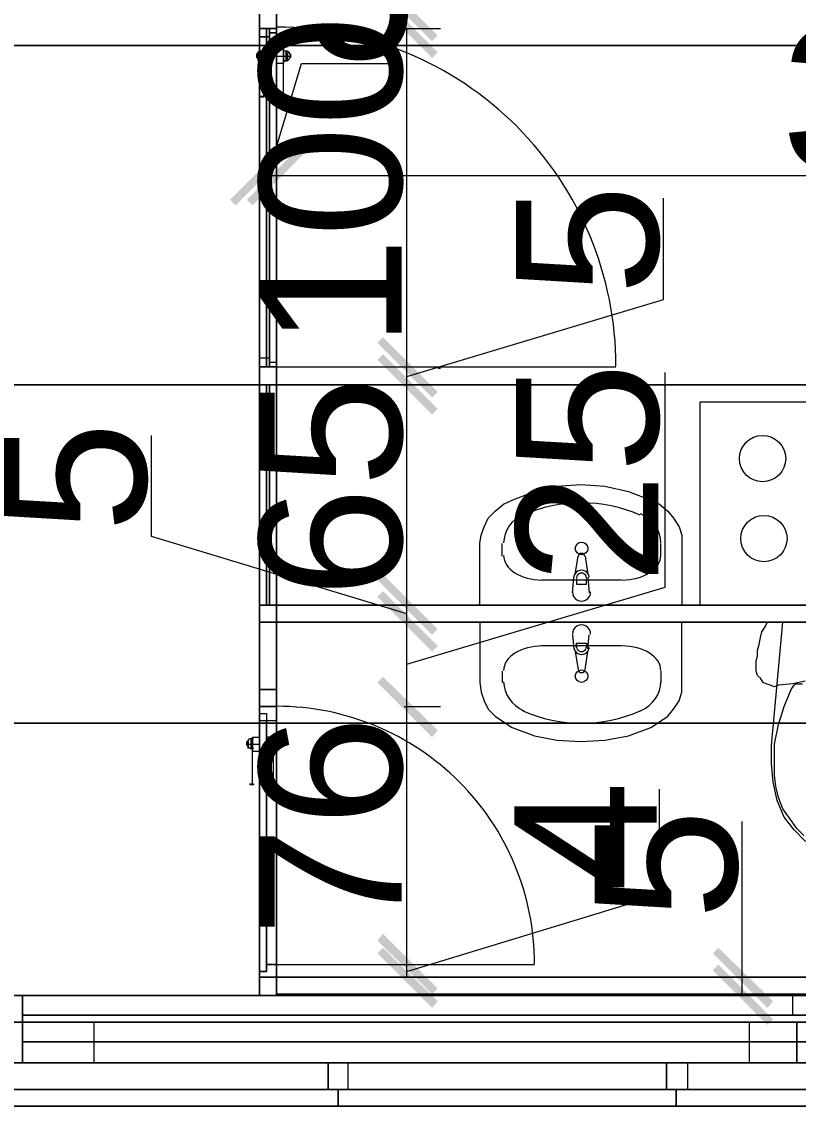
# Model space of a CAD drawing. Header units: centimetres. Extents: x 2816 to 28192, y 2553 to 18332.
# Drawn here: x 15548 to 16130, y 5326 to 6138 of the extents above; entities that cross this region are included whole.
import ezdxf

# ---------------------------------------------------------------- set-up
doc = ezdxf.new("R2010")
doc.units = ezdxf.units.CM
for name, color, linetype in [('PDF_0', 7, 'Continuous'), ('PDF_Dera 3D', 7, 'Continuous'), ('PDF_Dimenzionimi', 7, 'Continuous'), ('PDF_Dyert dhe Dritaret 2D', 7, 'Continuous'), ('PDF_Interior - Furniture _Pen_No__75', 6, 'Continuous'), ('PDF_Kaprijatat', 7, 'Continuous'), ('PDF_Muri', 7, 'Continuous'), ('PDF_Paneli', 30, 'Continuous'), ('PDF_Paneli Banjos', 4, 'Continuous'), ('PDF_Shtyllat e Paneleve', 7, 'Continuous'), ('PDF_Themeli', 7, 'Continuous'), ('PDF_Trajet', 7, 'Continuous')]:
    doc.layers.add(name, color=color, linetype=linetype)
for name, color, linetype, true_color in [('PDF_Interior - Furniture _Pen_No__4', 7, 'Continuous', 0x029e21), ('PDF_Panel Kulmii', 7, 'Continuous', 0xfafafa), ('PDF_Shtyllat', 7, 'Continuous', 0xfafafa)]:
    doc.layers.add(name, color=color, linetype=linetype, true_color=true_color)
doc.styles.add('PDF Arial', font='arial.ttf')

msp = doc.modelspace()

# ---------------------------------------------------------------- linework, layer by layer
at = {"layer": 'PDF_0', "transparency": 33554559}
for points in [[(15819.1, 6168.84), (15814.9, 6164.63), (15860.1, 6127.84)], [(15814.9, 6164.63), (15860.1, 6127.84), (15855.89, 6123.64)], [(15860.1, 6115.23), (15814.9, 6152.02), (15819.1, 6156.22)], [(15855.89, 6111.03), (15860.1, 6115.23), (15814.9, 6152.02)], [(15745.53, 6045.86), (15708.74, 6000.66), (15704.54, 6004.87)], [(15749.73, 6041.66), (15745.53, 6045.86), (15708.74, 6000.66)], [(15758.14, 6045.86), (15721.36, 6000.66), (15717.15, 6004.87)], [(15717.15, 6004.87), (15721.36, 6000.66), (15758.14, 6045.86)], [(15762.35, 6041.66), (15758.14, 6045.86), (15721.36, 6000.66)], [(15721.36, 6000.66), (15758.14, 6045.86), (15762.35, 6041.66)], [(15860.1, 5860.87), (15814.9, 5897.66), (15819.1, 5901.87)], [(15819.1, 5901.87), (15814.9, 5897.66), (15860.1, 5860.87)], [(15855.89, 5856.67), (15860.1, 5860.87), (15814.9, 5897.66)], [(15814.9, 5897.66), (15860.1, 5860.87), (15855.89, 5856.67)], [(15860.1, 5848.26), (15814.9, 5885.05), (15819.1, 5889.25)], [(15819.1, 5889.25), (15814.9, 5885.05), (15860.1, 5848.26)], [(15855.89, 5844.06), (15860.1, 5848.26), (15814.9, 5885.05)], [(15814.9, 5885.05), (15860.1, 5848.26), (15855.89, 5844.06)], [(15860.1, 5683.24), (15814.9, 5720.03), (15819.1, 5724.24)], [(15819.1, 5724.24), (15814.9, 5720.03), (15860.1, 5683.24)], [(15855.89, 5679.04), (15860.1, 5683.24), (15814.9, 5720.03)], [(15814.9, 5720.03), (15860.1, 5683.24), (15855.89, 5679.04)], [(15860.1, 5670.63), (15814.9, 5707.42), (15819.1, 5711.62)], [(15819.1, 5711.62), (15814.9, 5707.42), (15860.1, 5670.63)], [(15855.89, 5666.43), (15860.1, 5670.63), (15814.9, 5707.42)], [(15814.9, 5707.42), (15860.1, 5670.63), (15855.89, 5666.43)], [(15860.1, 5607.57), (15814.9, 5643.3), (15819.1, 5647.51)], [(15819.1, 5647.51), (15814.9, 5643.3), (15860.1, 5607.57)], [(15855.89, 5602.31), (15860.1, 5607.57), (15814.9, 5643.3)], [(15814.9, 5643.3), (15860.1, 5607.57), (15855.89, 5602.31)], [(15860.1, 5414.17), (15814.9, 5449.91), (15819.1, 5455.16)], [(15819.1, 5455.16), (15814.9, 5449.91), (15860.1, 5414.17)], [(15855.89, 5409.97), (15860.1, 5414.17), (15814.9, 5449.91)], [(15814.9, 5449.91), (15860.1, 5414.17), (15855.89, 5409.97)], [(15819.1, 5444.65), (15814.9, 5440.45), (15860.1, 5404.71)], [(16111.3, 5404.71), (16066.1, 5440.45), (16070.31, 5444.65)], [(15814.9, 5440.45), (15860.1, 5404.71), (15855.89, 5399.46)], [(16107.1, 5399.46), (16111.3, 5404.71), (16066.1, 5440.45)], [(16070.31, 5432.04), (16066.1, 5427.83), (16111.3, 5391.05)], [(16066.1, 5427.83), (16111.3, 5391.05), (16107.1, 5386.84)]]:
    msp.add_solid(points, dxfattribs=at)
at = {"layer": 'PDF_Dera 3D', "lineweight": 0}
for points in [[(15726.61, 5879.79), (15739.22, 5879.79), (15739.22, 6133.1)], [(15726.61, 6133.1), (15739.22, 6133.1), (15726.61, 6133.1)], [(15726.61, 6126.79), (15726.61, 6133.1)], [(15726.61, 5886.1), (15726.61, 5879.79), (15726.61, 6133.1)], [(15726.61, 6133.1), (15726.61, 6133.1)], [(15726.61, 6133.1), (15726.61, 6133.1)], [(15739.22, 6133.1), (15739.22, 6129.95)], [(15739.22, 6133.1), (15739.22, 6133.1)], [(15739.22, 6133.1), (15739.22, 6133.1)], [(15739.22, 6133.1), (15739.22, 6133.1)], [(15733.97, 5886.1), (15726.61, 5886.1), (15726.61, 6126.79)], [(15733.97, 6126.79), (15726.61, 6126.79), (15733.97, 6126.79)], [(15726.61, 6126.79), (15726.61, 6126.79)], [(15726.61, 6126.79), (15726.61, 6126.79)], [(15726.61, 6126.79), (15726.61, 6126.79)], [(15739.22, 6129.95), (15739.22, 5882.94), (15733.97, 5882.94), (15733.97, 6129.95)], [(15733.97, 6129.95), (15733.97, 6126.79)], [(15733.97, 6129.95), (15739.22, 6129.95), (15733.97, 6129.95)], [(15733.97, 6129.95), (15733.97, 6129.95)], [(15733.97, 6129.95), (15733.97, 6129.95)], [(15733.97, 6129.95), (15733.97, 6129.95)], [(15733.97, 5882.94), (15733.97, 6129.95)], [(15739.22, 5882.94), (15739.22, 6129.95), (15733.97, 6129.95)], [(15739.22, 5882.94), (15733.97, 5882.94), (15733.97, 6129.95), (15739.22, 6129.95), (15739.22, 5882.94), (15733.97, 5882.94)], [(15733.97, 6129.95), (15733.97, 6129.95)], [(15733.97, 5882.94), (15733.97, 5886.1), (15733.97, 6126.79)], [(15733.97, 6126.79), (15733.97, 6126.79)], [(15733.97, 6126.79), (15733.97, 6126.79)], [(15739.22, 6129.95), (15739.22, 6129.95)], [(15739.22, 6129.95), (15739.22, 6129.95)], [(15739.22, 6129.95), (15739.22, 6129.95)], [(15729.76, 6117.33), (15729.76, 6116.28), (15729.76, 6112.08), (15729.76, 6108.92), (15729.76, 6106.82), (15729.76, 6108.92), (15729.76, 6112.08), (15729.76, 6116.28), (15729.76, 6117.33)], [(15729.76, 6117.33), (15733.97, 6117.33)], [(15733.97, 6106.82), (15733.97, 6108.92), (15733.97, 6112.08), (15733.97, 6116.28), (15733.97, 6117.33), (15733.97, 6116.28), (15733.97, 6112.08), (15733.97, 6108.92), (15733.97, 6106.82)], [(15739.22, 6106.82), (15739.22, 6108.92), (15739.22, 6112.08), (15739.22, 6116.28), (15739.22, 6117.33), (15739.22, 6116.28), (15739.22, 6112.08), (15739.22, 6108.92), (15739.22, 6106.82)], [(15744.48, 6117.33), (15739.22, 6117.33)], [(15744.48, 6117.33), (15744.48, 6116.28), (15744.48, 6112.08), (15744.48, 6108.92), (15744.48, 6106.82), (15744.48, 6108.92), (15744.48, 6112.08), (15744.48, 6116.28), (15744.48, 6117.33)], [(15724.51, 6114.18), (15724.51, 6113.13), (15724.51, 6112.08), (15724.51, 6111.03), (15724.51, 6112.08), (15724.51, 6113.13), (15724.51, 6114.18)], [(15724.51, 6112.08), (15725.56, 6112.08), (15729.76, 6112.08)], [(15724.51, 6112.08), (15725.56, 6112.08), (15729.76, 6112.08)], [(15725.56, 6115.23), (15725.56, 6114.18), (15725.56, 6112.08), (15725.56, 6109.98), (15725.56, 6108.92), (15725.56, 6109.98), (15725.56, 6112.08), (15725.56, 6114.18), (15725.56, 6115.23)], [(15729.76, 6108.92), (15728.71, 6108.92), (15727.66, 6108.92), (15726.61, 6108.92), (15727.66, 6108.92), (15728.71, 6108.92), (15729.76, 6108.92), (15729.76, 6109.98), (15729.76, 6112.08), (15729.76, 6115.23), (15729.76, 6116.28), (15729.76, 6115.23), (15729.76, 6112.08), (15729.76, 6109.98), (15729.76, 6108.92), (15729.76, 6106.82)], [(15727.66, 6108.92), (15727.66, 6111.03), (15727.66, 6114.18), (15727.66, 6116.28), (15727.66, 6115.23), (15727.66, 6113.13), (15727.66, 6109.98), (15727.66, 6108.92)], [(15729.76, 6112.08), (15733.97, 6112.08)], [(15729.76, 6112.08), (15733.97, 6112.08)], [(15729.76, 6108.92), (15729.76, 6108.92)], [(15744.48, 6112.08), (15739.22, 6112.08)], [(15744.48, 6112.08), (15739.22, 6112.08)], [(15744.48, 6108.92), (15745.53, 6108.92), (15746.58, 6108.92), (15747.63, 6108.92), (15746.58, 6108.92), (15745.53, 6108.92), (15744.48, 6108.92), (15744.48, 6109.98), (15744.48, 6112.08), (15744.48, 6115.23), (15744.48, 6116.28), (15744.48, 6115.23), (15744.48, 6112.08), (15744.48, 6109.98), (15744.48, 6108.92)], [(15749.73, 6112.08), (15747.63, 6112.08), (15744.48, 6112.08)], [(15749.73, 6112.08), (15747.63, 6112.08), (15744.48, 6112.08)], [(15744.48, 6106.82), (15744.48, 6108.92)], [(15744.48, 6108.92), (15744.48, 6108.92)], [(15746.58, 6108.92), (15746.58, 6111.03), (15746.58, 6114.18), (15746.58, 6116.28), (15746.58, 6115.23), (15746.58, 6113.13), (15746.58, 6109.98), (15746.58, 6108.92)], [(15747.63, 6115.23), (15747.63, 6114.18), (15747.63, 6112.08), (15747.63, 6109.98), (15747.63, 6108.92), (15747.63, 6109.98), (15747.63, 6112.08), (15747.63, 6114.18), (15747.63, 6115.23)], [(15749.73, 6114.18), (15749.73, 6113.13), (15749.73, 6112.08), (15749.73, 6111.03), (15749.73, 6112.08), (15749.73, 6113.13), (15749.73, 6114.18)], [(15729.76, 6081.6), (15729.76, 6082.65), (15729.76, 6084.75), (15729.76, 6086.85), (15729.76, 6088.95), (15729.76, 6091.06), (15729.76, 6102.62), (15729.76, 6106.82)], [(15729.76, 6106.82), (15733.97, 6106.82)], [(15729.76, 6106.82), (15729.76, 6106.82)], [(15733.97, 6106.82), (15733.97, 6106.82)], [(15744.48, 6106.82), (15739.22, 6106.82)], [(15739.22, 6106.82), (15739.22, 6106.82)], [(15744.48, 6081.6), (15744.48, 6082.65), (15744.48, 6084.75), (15744.48, 6086.85), (15744.48, 6088.95), (15744.48, 6091.06), (15744.48, 6102.62), (15744.48, 6106.82)], [(15744.48, 6106.82), (15744.48, 6106.82)], [(15729.76, 6081.6), (15729.76, 6081.6)], [(15744.48, 6081.6), (15744.48, 6081.6)], [(15733.97, 5886.1), (15726.61, 5886.1)], [(15726.61, 5886.1), (15726.61, 5886.1)], [(15726.61, 5886.1), (15726.61, 5886.1)], [(15733.97, 5886.1), (15733.97, 5886.1)], [(15739.22, 5882.94), (15733.97, 5882.94)], [(15733.97, 5882.94), (15733.97, 5882.94)], [(15733.97, 5882.94), (15733.97, 5882.94)], [(15733.97, 5882.94), (15733.97, 5882.94)], [(15733.97, 5882.94), (15733.97, 5882.94)], [(15733.97, 5882.94), (15733.97, 5882.94)], [(15739.22, 5879.79), (15739.22, 5882.94)], [(15739.22, 5882.94), (15739.22, 5882.94)], [(15739.22, 5882.94), (15739.22, 5882.94)], [(15739.22, 5882.94), (15739.22, 5882.94)], [(15726.61, 5879.79), (15739.22, 5879.79)], [(15726.61, 5879.79), (15726.61, 5879.79)], [(15739.22, 5879.79), (15739.22, 5879.79)], [(15739.22, 5879.79), (15739.22, 5879.79)], [(15739.22, 5625.43), (15726.61, 5625.43)], [(15739.22, 5625.43), (15726.61, 5625.43), (15726.61, 5422.58)], [(15726.61, 5625.43), (15726.61, 5620.18), (15726.61, 5426.78)], [(15726.61, 5625.43), (15726.61, 5625.43)], [(15726.61, 5625.43), (15726.61, 5625.43)], [(15739.22, 5614.92), (15739.22, 5625.43), (15739.22, 5422.58)], [(15739.22, 5625.43), (15739.22, 5625.43)], [(15726.61, 5620.18), (15731.87, 5620.18)], [(15726.61, 5620.18), (15731.87, 5620.18), (15731.87, 5426.78)], [(15726.61, 5620.18), (15726.61, 5620.18)], [(15726.61, 5614.92), (15731.87, 5614.92)], [(15726.61, 5614.92), (15731.87, 5614.92), (15731.87, 5426.78), (15726.61, 5426.78), (15726.61, 5614.92)], [(15726.61, 5426.78), (15726.61, 5614.92)], [(15731.87, 5620.18), (15731.87, 5614.92)], [(15731.87, 5620.18), (15731.87, 5620.18)], [(15731.87, 5620.18), (15731.87, 5620.18)], [(15731.87, 5614.92), (15739.22, 5614.92)], [(15731.87, 5432.04), (15731.87, 5614.92), (15739.22, 5614.92), (15739.22, 5432.04)], [(15731.87, 5614.92), (15731.87, 5614.92)], [(15731.87, 5614.92), (15731.87, 5426.78)], [(15731.87, 5614.92), (15731.87, 5614.92)], [(15739.22, 5614.92), (15739.22, 5614.92)], [(15739.22, 5614.92), (15739.22, 5614.92)], [(15717.15, 5599.16), (15717.15, 5597.06), (15717.15, 5596), (15717.15, 5597.06), (15717.15, 5599.16)], [(15717.15, 5597.06), (15718.2, 5597.06), (15721.36, 5597.06)], [(15717.15, 5597.06), (15718.2, 5597.06), (15721.36, 5597.06)], [(15718.2, 5600.21), (15718.2, 5599.16), (15718.2, 5597.06), (15718.2, 5594.95), (15718.2, 5593.9), (15718.2, 5594.95), (15718.2, 5597.06), (15718.2, 5599.16), (15718.2, 5600.21)], [(15721.36, 5593.9), (15720.3, 5593.9), (15719.25, 5593.9), (15720.3, 5593.9), (15721.36, 5593.9), (15721.36, 5594.95), (15721.36, 5597.06), (15721.36, 5600.21), (15721.36, 5601.26), (15721.36, 5600.21), (15721.36, 5597.06), (15721.36, 5594.95), (15721.36, 5593.9), (15721.36, 5592.85)], [(15720.3, 5593.9), (15720.3, 5596), (15720.3, 5599.16), (15720.3, 5601.26), (15720.3, 5600.21), (15720.3, 5598.11), (15720.3, 5594.95), (15720.3, 5593.9)], [(15721.36, 5602.31), (15721.36, 5601.26), (15721.36, 5597.06), (15721.36, 5593.9), (15721.36, 5591.8), (15721.36, 5593.9), (15721.36, 5597.06), (15721.36, 5601.26), (15721.36, 5602.31)], [(15721.36, 5602.31), (15726.61, 5602.31)], [(15721.36, 5597.06), (15726.61, 5597.06)], [(15721.36, 5597.06), (15726.61, 5597.06)], [(15726.61, 5591.8), (15726.61, 5593.9), (15726.61, 5597.06), (15726.61, 5601.26), (15726.61, 5602.31), (15726.61, 5601.26), (15726.61, 5597.06), (15726.61, 5593.9), (15726.61, 5591.8)], [(15731.87, 5591.8), (15731.87, 5593.9), (15731.87, 5597.06), (15731.87, 5601.26), (15731.87, 5602.31), (15731.87, 5601.26), (15731.87, 5597.06), (15731.87, 5593.9), (15731.87, 5591.8)], [(15737.12, 5602.31), (15731.87, 5602.31)], [(15737.12, 5597.06), (15731.87, 5597.06)], [(15737.12, 5597.06), (15731.87, 5597.06)], [(15737.12, 5602.31), (15737.12, 5601.26), (15737.12, 5597.06), (15737.12, 5593.9), (15737.12, 5591.8), (15737.12, 5593.9), (15737.12, 5597.06), (15737.12, 5601.26), (15737.12, 5602.31)], [(15737.12, 5593.9), (15738.17, 5593.9), (15739.22, 5593.9), (15738.17, 5593.9), (15737.12, 5593.9), (15737.12, 5594.95), (15737.12, 5597.06), (15737.12, 5600.21), (15737.12, 5601.26), (15737.12, 5600.21), (15737.12, 5597.06), (15737.12, 5594.95), (15737.12, 5593.9)], [(15742.38, 5597.06), (15740.27, 5597.06), (15737.12, 5597.06)], [(15742.38, 5597.06), (15740.27, 5597.06), (15737.12, 5597.06)], [(15739.22, 5593.9), (15739.22, 5596), (15739.22, 5599.16), (15739.22, 5601.26), (15739.22, 5600.21), (15739.22, 5598.11), (15739.22, 5594.95), (15739.22, 5593.9)], [(15740.27, 5600.21), (15740.27, 5599.16), (15740.27, 5597.06), (15740.27, 5594.95), (15740.27, 5593.9), (15740.27, 5594.95), (15740.27, 5597.06), (15740.27, 5599.16), (15740.27, 5600.21)], [(15741.32, 5599.16), (15741.32, 5597.06), (15741.32, 5596), (15741.32, 5597.06), (15741.32, 5599.16)], [(15721.36, 5593.9), (15721.36, 5593.9)], [(15721.36, 5566.58), (15721.36, 5567.63), (15721.36, 5569.73), (15721.36, 5571.83), (15721.36, 5573.93), (15721.36, 5577.09), (15721.36, 5587.6), (15721.36, 5592.85)], [(15721.36, 5592.85), (15721.36, 5592.85)], [(15721.36, 5591.8), (15726.61, 5591.8)], [(15726.61, 5591.8), (15726.61, 5591.8)], [(15737.12, 5591.8), (15731.87, 5591.8)], [(15731.87, 5591.8), (15731.87, 5591.8)], [(15737.12, 5592.85), (15737.12, 5593.9)], [(15737.12, 5593.9), (15737.12, 5593.9)], [(15737.12, 5566.58), (15737.12, 5567.63), (15737.12, 5569.73), (15737.12, 5571.83), (15737.12, 5573.93), (15737.12, 5577.09), (15737.12, 5587.6), (15737.12, 5592.85)], [(15737.12, 5592.85), (15737.12, 5592.85)], [(15721.36, 5566.58), (15721.36, 5566.58)], [(15737.12, 5566.58), (15737.12, 5566.58)], [(15726.61, 5426.78), (15731.87, 5426.78), (15726.61, 5426.78)], [(15726.61, 5422.58), (15726.61, 5426.78)], [(15726.61, 5426.78), (15726.61, 5426.78)], [(15726.61, 5426.78), (15726.61, 5426.78)], [(15731.87, 5426.78), (15726.61, 5426.78)], [(15726.61, 5426.78), (15726.61, 5426.78)], [(15726.61, 5426.78), (15726.61, 5426.78)], [(15731.87, 5426.78), (15731.87, 5432.04)], [(15739.22, 5432.04), (15731.87, 5432.04), (15739.22, 5432.04)], [(15731.87, 5432.04), (15731.87, 5432.04)], [(15731.87, 5426.78), (15731.87, 5426.78)], [(15731.87, 5426.78), (15731.87, 5426.78)], [(15731.87, 5426.78), (15731.87, 5426.78)], [(15731.87, 5426.78), (15731.87, 5426.78)], [(15731.87, 5426.78), (15731.87, 5426.78)], [(15739.22, 5432.04), (15739.22, 5422.58)], [(15739.22, 5432.04), (15739.22, 5432.04)], [(15739.22, 5432.04), (15739.22, 5432.04)], [(15739.22, 5422.58), (15726.61, 5422.58), (15739.22, 5422.58)], [(15726.61, 5422.58), (15726.61, 5422.58)], [(15726.61, 5422.58), (15726.61, 5422.58)], [(15726.61, 5422.58), (15726.61, 5422.58)], [(15739.22, 5422.58), (15739.22, 5422.58)], [(15739.22, 5422.58), (15739.22, 5422.58)]]:
    msp.add_lwpolyline(points, dxfattribs=at)
for centre, radius, start, end in [((15728.19, 6112.6), 3.68, 180.01446, 252.83671), ((15746.06, 6112.6), 3.68, 0.02162, 109.4724), ((15747.21, 6116.08), 7.34, 251.10036, 252.2697), ((15746.06, 6112.6), 3.68, 287.12706, 0.00747), ((15720.83, 5597.58), 3.68, 179.98799, 252.83467), ((15738.7, 5597.58), 3.68, 0.03758, 109.45571), ((15738.7, 5597.58), 3.68, 287.12706, 0.00747), ((15720.98, 5597.03), 3.11, 287.47808, 290.22508), ((15739.85, 5601.06), 7.34, 251.10036, 252.2697)]:
    msp.add_arc(centre, radius, start, end, dxfattribs=at)
for centre, major_axis, ratio, start_param, end_param in [((15728.19, 6112.6), (2.82, -2.37), 0.999103, 1.930233, 3.839764), ((15720.83, 5597.58), (3.28, 1.66), 0.999411, 0.763707, 2.674814)]:
    msp.add_ellipse(centre, major_axis=major_axis, ratio=ratio, start_param=start_param, end_param=end_param, dxfattribs=at)
for centre, ratio in [((15728.19, 6082.12), 0.333343), ((15746.06, 6082.12), 0.333281), ((15720.83, 5567.1), 0.333021), ((15738.7, 5567.1), 0.332998)]:
    msp.add_ellipse(centre, major_axis=(1.58, 0), ratio=ratio, dxfattribs=at)
msp.add_open_spline([(15729.27, 6109.09), (15729.32, 6109.1), (15729.37, 6109.12), (15729.41, 6109.13)], degree=3, dxfattribs=at)
at = {"layer": 'PDF_Dimenzionimi', "lineweight": 0}
for points in [[(15834.87, 6133.1), (15862.2, 6133.1)], [(15836.97, 5878.74), (15836.97, 6133.1)], [(15732.92, 6022.74), (15758.14, 6106.82), (15833.82, 6106.82)], [(15726.61, 6047.96), (15726.61, 6047.96)], [(15739.22, 6047.96), (15739.22, 6047.96)], [(15739.22, 6047.96), (15739.22, 6047.96)], [(15739.22, 6022.74), (15726.61, 6022.74)], [(16730.38, 6022.74), (15739.22, 6022.74)], [(15836.97, 5872.43), (16029.32, 5930.24), (16029.32, 6005.92)], [(15836.97, 5866.13), (15836.97, 5878.74)], [(15836.97, 5656.97), (16030.37, 5714.77), (16030.37, 5875.59)], [(15860.1, 5878.74), (15862.2, 5878.74)], [(15860.1, 5878.74), (15862.2, 5878.74)], [(15834.87, 5866.13), (15862.2, 5866.13)], [(15834.87, 5866.13), (15862.2, 5866.13)], [(15836.97, 5701.11), (15836.97, 5866.13)], [(15836.97, 5694.8), (15645.68, 5752.61), (15645.68, 5828.29)], [(15812.8, 5701.11), (15811.75, 5701.11)], [(15812.8, 5701.11), (15811.75, 5701.11)], [(15836.97, 5688.5), (15836.97, 5701.11)], [(15834.87, 5688.5), (15862.2, 5688.5)], [(15834.87, 5688.5), (15862.2, 5688.5)], [(15836.97, 5625.43), (15836.97, 5688.5)], [(15834.87, 5625.43), (15862.2, 5625.43)], [(15834.87, 5625.43), (15862.2, 5625.43)], [(15836.97, 5432.04), (15836.97, 5625.43)], [(15836.97, 5426.78), (16026.16, 5484.59), (16026.16, 5563.42)], [(16088.18, 5409.97), (16088.18, 5422.58), (16088.18, 5539.25)], [(15836.97, 5422.58), (15836.97, 5432.04)], [(15855.89, 5432.04), (15862.2, 5432.04)], [(15855.89, 5432.04), (15862.2, 5432.04)], [(15834.87, 5422.58), (15862.2, 5422.58)], [(16086.08, 5422.58), (16114.45, 5422.58)], [(16086.08, 5409.97), (16114.45, 5409.97)]]:
    msp.add_lwpolyline(points, dxfattribs=at)
at = {"layer": 'PDF_Dyert dhe Dritaret 2D', "lineweight": 0}
for points in [[(15739.22, 5879.79), (15993.58, 5879.79)], [(15739.22, 5432.04), (15932.62, 5432.04)]]:
    msp.add_lwpolyline(points, dxfattribs=at)
for centre, radius, start, end in [((15739.8, 5880.37), 253.81, 359.98933, 90.01067), ((15739.78, 5432.6), 192.85, 359.98946, 90.01053)]:
    msp.add_arc(centre, radius, start, end, dxfattribs=at)
at = {"layer": 'PDF_Interior - Furniture _Pen_No__4', "lineweight": 0}
for points in [[(16056.64, 5701.11), (16056.64, 5853.52)], [(16056.64, 5853.52), (16145.99, 5853.52)]]:
    msp.add_lwpolyline(points, dxfattribs=at)
for centre in [(16103.42, 5810.95), (16104.47, 5751.04)]:
    msp.add_circle(centre, 17.34, dxfattribs=at)
at = {"layer": 'PDF_Interior - Furniture _Pen_No__75', "lineweight": 0}
for points in [[(15915.8, 5779.94), (15932.62, 5786.25)], [(15932.62, 5786.25), (15949.44, 5790.45)], [(15949.44, 5790.45), (15967.3, 5791.5)], [(15967.3, 5791.5), (15985.17, 5790.45)], [(15985.17, 5790.45), (16003.04, 5786.25)], [(16003.04, 5786.25), (16019.86, 5779.94)], [(15903.19, 5771.53), (15909.5, 5776.79)], [(15909.5, 5776.79), (15915.8, 5779.94)], [(16019.86, 5779.94), (16026.16, 5776.79)], [(16026.16, 5776.79), (16032.47, 5771.53)], [(15897.93, 5766.28), (15903.19, 5771.53)], [(16032.47, 5771.53), (16036.67, 5766.28)], [(15892.68, 5753.66), (15894.78, 5759.97)], [(15894.78, 5759.97), (15897.93, 5766.28)], [(16036.67, 5766.28), (16040.88, 5759.97)], [(16040.88, 5759.97), (16042.98, 5753.66)], [(15891.63, 5747.36), (15892.68, 5753.66)], [(16042.98, 5753.66), (16042.98, 5747.36)], [(15891.63, 5701.11), (15891.63, 5747.36)], [(15908.44, 5737.9), (15908.44, 5747.36)], [(16027.21, 5737.9), (16027.21, 5747.36)], [(16042.98, 5747.36), (16042.98, 5701.11)], [(15963.1, 5724.24), (15965.2, 5737.9)], [(15970.46, 5737.9), (15972.56, 5724.24)], [(15997.78, 5720.03), (15937.87, 5720.03)], [(15961, 5710.57), (15962.05, 5722.13)], [(15964.15, 5721.08), (15964.15, 5716.88)], [(15971.51, 5716.88), (15971.51, 5721.08)], [(15972.56, 5722.13), (15973.61, 5710.57)], [(15964.15, 5716.88), (15971.51, 5716.88)], [(16042.98, 5701.11), (15891.63, 5701.11)], [(16042.98, 5688.5), (15891.63, 5688.5)], [(15891.63, 5688.5), (15891.63, 5643.3)], [(16042.98, 5643.3), (16042.98, 5688.5)], [(16135.47, 5644.35), (16126.02, 5642.25), (16115.5, 5641.2), (16112.35, 5640.15), (16109.2, 5641.2), (16106.04, 5642.25), (16103.94, 5643.3), (16101.84, 5646.46), (16099.74, 5648.56), (16098.69, 5651.71), (16098.69, 5654.86), (16098.69, 5659.07), (16099.74, 5663.27), (16099.74, 5667.48), (16100.79, 5671.68), (16101.84, 5676.94), (16102.89, 5681.14), (16104.99, 5684.29), (16107.1, 5688.5), (16205.9, 5688.5)], [(16194.33, 5688.5), (16202.74, 5596), (16202.74, 5582.34), (16201.69, 5568.68), (16198.54, 5555.01), (16193.28, 5542.4), (16186.98, 5532.94), (16177.52, 5524.53), (16168.06, 5520.33), (16156.5, 5518.23), (16145.99, 5520.33), (16135.47, 5524.53), (16127.07, 5532.94), (16119.71, 5542.4), (16114.45, 5555.01), (16111.3, 5568.68), (16110.25, 5582.34), (16110.25, 5596), (16118.66, 5688.5)], [(15961, 5679.04), (15962.05, 5668.53)], [(15972.56, 5668.53), (15973.61, 5679.04)], [(15997.78, 5670.63), (15937.87, 5670.63)], [(15964.15, 5669.58), (15964.15, 5672.73)], [(15964.15, 5672.73), (15971.51, 5672.73)], [(15971.51, 5672.73), (15971.51, 5669.58)], [(15963.1, 5666.43), (15965.2, 5652.76)], [(15970.46, 5652.76), (15972.56, 5666.43)], [(15908.44, 5651.71), (15908.44, 5643.3)], [(16027.21, 5651.71), (16027.21, 5643.3)], [(15891.63, 5643.3), (15892.68, 5635.94)], [(16042.98, 5635.94), (16042.98, 5643.3)], [(16112.35, 5583.39), (16112.35, 5597.06), (16115.5, 5611.77), (16119.71, 5625.43), (16124.96, 5638.05), (16127.07, 5641.2), (16128.12, 5642.25), (16130.22, 5642.25), (16133.37, 5642.25)], [(15892.68, 5635.94), (15894.78, 5629.64)], [(15894.78, 5629.64), (15897.93, 5623.33)], [(16036.67, 5623.33), (16040.88, 5629.64)], [(16040.88, 5629.64), (16042.98, 5635.94)], [(15897.93, 5623.33), (15903.19, 5618.08)], [(16032.47, 5618.08), (16036.67, 5623.33)], [(15903.19, 5618.08), (15909.5, 5613.87)], [(15909.5, 5613.87), (15915.8, 5609.67)], [(16019.86, 5609.67), (16026.16, 5613.87)], [(16026.16, 5613.87), (16032.47, 5618.08)], [(15915.8, 5609.67), (15932.62, 5603.36)], [(16003.04, 5603.36), (16019.86, 5609.67)], [(15932.62, 5603.36), (15949.44, 5600.21)], [(15949.44, 5600.21), (15967.3, 5599.16)], [(15967.3, 5599.16), (15985.17, 5600.21)], [(15985.17, 5600.21), (16003.04, 5603.36)], [(16112.35, 5583.39), (16112.35, 5583.39)], [(16134.42, 5528.74), (16129.17, 5533.99), (16123.91, 5541.35), (16118.66, 5548.71), (16115.5, 5557.12), (16113.4, 5565.52), (16112.35, 5573.93), (16112.35, 5583.39)]]:
    msp.add_lwpolyline(points, dxfattribs=at)
for centre in [(15967.83, 5743.68), (15967.83, 5648.03)]:
    msp.add_circle(centre, 4.73, dxfattribs=at)
for centre, radius, start, end in [((15967.83, 5668.98), 108.88, 66.24689, 113.75311), ((15967.83, 5721.61), 5.78, 32.77324, 147.22676), ((15967.84, 5721.6), 5.79, 147.24897, 174.79781), ((15967.83, 5721.61), 3.68, 359.99593, 180.00407), ((15967.82, 5721.6), 5.79, 5.20219, 32.75103), ((15967.83, 5711.1), 6.83, 179.99461, 0.00539), ((15967.83, 5679.56), 6.83, 359.99461, 180.00539), ((15967.83, 5670.1), 3.68, 179.99593, 0.00407), ((15967.84, 5670.11), 5.79, 185.20219, 212.75103), ((15967.83, 5670.1), 5.78, 212.77324, 327.22676), ((15967.82, 5670.11), 5.79, 327.24897, 354.79781), ((15967.83, 5721.68), 108.88, 246.2466, 293.7534)]:
    msp.add_arc(centre, radius, start, end, dxfattribs=at)
for centre, major_axis, ratio, start_param, end_param in [((15967.83, 5737.37), (0, -2.63), 0.999334, 1.696271, 4.586914), ((15998.66, 5738.2), (-28.55, -0.31), 0.636235, 1.551522, 3.137039), ((15938.04, 5652.47), (-28.54, -0.31), 0.636247, 4.692833, 6.278518), ((15967.83, 5653.29), (0, -2.63), 0.999334, 4.837864, 7.728506)]:
    msp.add_ellipse(centre, major_axis=major_axis, ratio=ratio, start_param=start_param, end_param=end_param, dxfattribs=at)
for points in [[(15924.62, 5769.59), (15915.3, 5765.28), (15909.5, 5756.94), (15909.5, 5747.88)], [(16027.21, 5747.88), (16027.21, 5756.94), (16021.41, 5765.28), (16012.09, 5769.59)], [(15909.5, 5738.42), (15909.5, 5728.26), (15922.44, 5720.03), (15938.4, 5720.03)], [(16027.22, 5652.24), (16027.22, 5662.4), (16014.27, 5670.63), (15998.31, 5670.63)], [(15909.49, 5643.83), (15909.49, 5634.77), (15915.3, 5626.44), (15924.62, 5622.12)], [(16012.09, 5622.12), (16021.41, 5626.44), (16027.22, 5634.77), (16027.22, 5643.83)]]:
    msp.add_open_spline(points, degree=3, dxfattribs=at)
at = {"layer": 'PDF_Kaprijatat', "lineweight": 0}
for points in [[(11802.99, 5388.95), (14291.91, 5388.95), (16780.83, 5388.95), (11802.99, 5388.95)], [(16093.43, 5358.46), (15534.27, 5358.46), (15534.27, 5388.95), (16093.43, 5388.95)], [(15534.27, 5388.95), (16093.43, 5388.95)], [(16129.17, 5388.95), (15602.58, 5388.95)], [(15602.58, 5388.95), (15602.58, 5358.46)], [(15602.58, 5388.95), (16129.17, 5388.95)], [(15602.58, 5388.95), (15602.58, 5388.95)], [(16093.43, 5388.95), (16093.43, 5358.46)], [(16093.43, 5388.95), (16093.43, 5388.95)], [(16129.17, 5358.46), (16129.17, 5388.95), (16129.17, 5358.46)], [(16129.17, 5388.95), (16129.17, 5388.95)], [(16129.17, 5388.95), (16129.17, 5388.95)], [(16129.17, 5388.95), (16129.17, 5388.95)], [(16780.83, 5358.46), (14291.91, 5358.46), (11802.99, 5358.46), (16780.83, 5358.46)], [(16093.43, 5358.46), (15534.27, 5358.46)], [(16129.17, 5358.46), (15602.58, 5358.46)], [(15602.58, 5358.46), (16129.17, 5358.46)], [(15602.58, 5358.46), (15602.58, 5358.46)], [(16093.43, 5358.46), (16093.43, 5358.46)], [(16129.17, 5358.46), (16129.17, 5358.46)], [(16129.17, 5358.46), (16129.17, 5358.46)]]:
    msp.add_lwpolyline(points, dxfattribs=at)
at = {"layer": 'PDF_Muri', "lineweight": 0}
for points in [[(15726.61, 6621.84), (15726.61, 5701.11)], [(15726.61, 6621.84), (15726.61, 5701.11), (15739.22, 5701.11), (15739.22, 6621.84), (15726.61, 6621.84)], [(15726.61, 6621.84), (15726.61, 5701.11)], [(15726.61, 6621.84), (15726.61, 5701.11), (15739.22, 5701.11), (15739.22, 6621.84), (15726.61, 6621.84)], [(15726.61, 5879.79), (15726.61, 6133.1), (15726.61, 6145.71), (15726.61, 6621.84), (15726.61, 6145.71)], [(15739.22, 5701.11), (15739.22, 6621.84)], [(15739.22, 5701.11), (15739.22, 6621.84)], [(15739.22, 6621.84), (15739.22, 6145.71), (15739.22, 6133.1), (15739.22, 5879.79), (15739.22, 5866.13), (15739.22, 5701.11)], [(15739.22, 6145.71), (15739.22, 6133.1), (15726.61, 6133.1), (15726.61, 6145.71)], [(15726.61, 6133.1), (15739.22, 6133.1)], [(15726.61, 6133.1), (15726.61, 6133.1)], [(15726.61, 6133.1), (15739.22, 6133.1)], [(15726.61, 6133.1), (15739.22, 6133.1), (15739.22, 5879.79)], [(15726.61, 5879.79), (15726.61, 6133.1)], [(15726.61, 6133.1), (15726.61, 6133.1)], [(15726.61, 6133.1), (15726.61, 6133.1)], [(15726.61, 6133.1), (15726.61, 6133.1)], [(15739.22, 6133.1), (15739.22, 6133.1)], [(15739.22, 6133.1), (15739.22, 6133.1)], [(15739.22, 6133.1), (15739.22, 6133.1)], [(15739.22, 6133.1), (15739.22, 6133.1)], [(15726.61, 5879.79), (15739.22, 5879.79)], [(15726.61, 5866.13), (15726.61, 5701.11), (15726.61, 5866.13), (15726.61, 5879.79)], [(15739.22, 5879.79), (15726.61, 5879.79), (15739.22, 5879.79), (15726.61, 5879.79)], [(15739.22, 5879.79), (15739.22, 5866.13), (15726.61, 5866.13), (15726.61, 5879.79)], [(15726.61, 5879.79), (15726.61, 5879.79)], [(15726.61, 5879.79), (15726.61, 5879.79)], [(15726.61, 5879.79), (15726.61, 5879.79)], [(15739.22, 5879.79), (15739.22, 5879.79)], [(15739.22, 5879.79), (15739.22, 5879.79)], [(15739.22, 5879.79), (15739.22, 5879.79)], [(15739.22, 5879.79), (15739.22, 5879.79)], [(15739.22, 5866.13), (15739.22, 5701.11), (15726.61, 5701.11), (15739.22, 5701.11)], [(15739.22, 5866.13), (15726.61, 5866.13), (15739.22, 5866.13), (15726.61, 5866.13)], [(15726.61, 5866.13), (15726.61, 5866.13)], [(15726.61, 5866.13), (15726.61, 5866.13)], [(15726.61, 5866.13), (15726.61, 5866.13)], [(15726.61, 5866.13), (15726.61, 5866.13)], [(15739.22, 5866.13), (15739.22, 5866.13)], [(15739.22, 5866.13), (15739.22, 5866.13)], [(15739.22, 5866.13), (15739.22, 5866.13)], [(15739.22, 5866.13), (15739.22, 5866.13)], [(15726.61, 5701.11), (15726.61, 5688.5), (15739.22, 5688.5)], [(15726.61, 5701.11), (15739.22, 5701.11), (15726.61, 5701.11)], [(15739.22, 5701.11), (15739.22, 5688.5), (15726.61, 5688.5), (15726.61, 5701.11)], [(15726.61, 5701.11), (15726.61, 5701.11)], [(15726.61, 5408.92), (15726.61, 5701.11)], [(15739.22, 5701.11), (15739.22, 5408.92), (15726.61, 5408.92), (15726.61, 5701.11), (15739.22, 5701.11)], [(15726.61, 5701.11), (15739.22, 5701.11)], [(15726.61, 5701.11), (15726.61, 5701.11)], [(15726.61, 5701.11), (15726.61, 5701.11)], [(15726.61, 5701.11), (15739.22, 5701.11)], [(15726.61, 5701.11), (15726.61, 5701.11)], [(15726.61, 5701.11), (15739.22, 5701.11)], [(15726.61, 5701.11), (15726.61, 5701.11)], [(15726.61, 5701.11), (15726.61, 5701.11)], [(15726.61, 5701.11), (15726.61, 5701.11)], [(15739.22, 5701.11), (15739.22, 5688.5)], [(15739.22, 5701.11), (15739.22, 5701.11)], [(15739.22, 5701.11), (15739.22, 5408.92)], [(15739.22, 5688.5), (15739.22, 5701.11), (16730.38, 5701.11)], [(15739.22, 5688.5), (15739.22, 5701.11), (16730.38, 5701.11)], [(16730.38, 5688.5), (15739.22, 5688.5), (16730.38, 5688.5), (16730.38, 5701.11), (16730.38, 5688.5)], [(15739.22, 5701.11), (15739.22, 5701.11)], [(15739.22, 5701.11), (15739.22, 5701.11)], [(15739.22, 5688.5), (15739.22, 5701.11), (16730.38, 5701.11)], [(15739.22, 5688.5), (15739.22, 5701.11), (16730.38, 5701.11)], [(16730.38, 5688.5), (15739.22, 5688.5), (16730.38, 5688.5), (16730.38, 5701.11), (16730.38, 5688.5)], [(15739.22, 5701.11), (15739.22, 5701.11)], [(15739.22, 5701.11), (15739.22, 5701.11)], [(15739.22, 5701.11), (15739.22, 5701.11)], [(15739.22, 5701.11), (15739.22, 5701.11)], [(15739.22, 5701.11), (15739.22, 5701.11)], [(15739.22, 5701.11), (15739.22, 5701.11)], [(15739.22, 5701.11), (15739.22, 5701.11)], [(15739.22, 5701.11), (15739.22, 5701.11)], [(15726.61, 5688.5), (15726.61, 5688.5)], [(15726.61, 5688.5), (15726.61, 5688.5)], [(15726.61, 5688.5), (15739.22, 5688.5)], [(15726.61, 5688.5), (15726.61, 5422.58), (15739.22, 5422.58)], [(15739.22, 5688.5), (15726.61, 5688.5), (15726.61, 5422.58)], [(15726.61, 5688.5), (15726.61, 5688.5)], [(15726.61, 5688.5), (15726.61, 5688.5)], [(15726.61, 5688.5), (15739.22, 5688.5)], [(15726.61, 5688.5), (15726.61, 5422.58), (15739.22, 5422.58)], [(15739.22, 5688.5), (15726.61, 5688.5), (15726.61, 5422.58)], [(15726.61, 5688.5), (15726.61, 5688.5)], [(15726.61, 5688.5), (15726.61, 5688.5)], [(15739.22, 5688.5), (15739.22, 5688.5)], [(15739.22, 5688.5), (15739.22, 5688.5)], [(15739.22, 5688.5), (15739.22, 5688.5)], [(15739.22, 5688.5), (15739.22, 5688.5)], [(15739.22, 5688.5), (15739.22, 5688.5)], [(15739.22, 5422.58), (15739.22, 5688.5), (15739.22, 5422.58)], [(15739.22, 5688.5), (15739.22, 5688.5)], [(15739.22, 5688.5), (15739.22, 5688.5)], [(15739.22, 5422.58), (15739.22, 5688.5), (15739.22, 5422.58)], [(15739.22, 5688.5), (15739.22, 5688.5)], [(15739.22, 5688.5), (15739.22, 5688.5)], [(15726.61, 5625.43), (15726.61, 5638.05), (15726.61, 5625.43), (15739.22, 5625.43), (15726.61, 5625.43)], [(15739.22, 5638.05), (15726.61, 5638.05), (15739.22, 5638.05)], [(15726.61, 5638.05), (15726.61, 5638.05)], [(15726.61, 5638.05), (15726.61, 5638.05)], [(15739.22, 5638.05), (15739.22, 5625.43), (15739.22, 5638.05)], [(15739.22, 5638.05), (15739.22, 5638.05)], [(15726.61, 5625.43), (15726.61, 5625.43)], [(15739.22, 5625.43), (15739.22, 5625.43)], [(15739.22, 5625.43), (15739.22, 5625.43)], [(15726.61, 5422.58), (15726.61, 5408.92), (15739.22, 5408.92)], [(15726.61, 5422.58), (15739.22, 5422.58), (15726.61, 5422.58)], [(15739.22, 5422.58), (15739.22, 5408.92), (15726.61, 5408.92), (15726.61, 5422.58)], [(15726.61, 5422.58), (15726.61, 5422.58)], [(15726.61, 5422.58), (15739.22, 5422.58)], [(15726.61, 5422.58), (15726.61, 5422.58)], [(15726.61, 5422.58), (15726.61, 5422.58)], [(15726.61, 5422.58), (15726.61, 5422.58)], [(15726.61, 5422.58), (15739.22, 5422.58)], [(15726.61, 5422.58), (15726.61, 5422.58)], [(15726.61, 5422.58), (15726.61, 5422.58)], [(15726.61, 5422.58), (15726.61, 5422.58)], [(15739.22, 5422.58), (15739.22, 5408.92)], [(15739.22, 5422.58), (15739.22, 5422.58)], [(15739.22, 5408.92), (15739.22, 5422.58), (16730.38, 5422.58)], [(15739.22, 5408.92), (15739.22, 5422.58), (16730.38, 5422.58)], [(16730.38, 5408.92), (15739.22, 5408.92), (16730.38, 5408.92), (16730.38, 5422.58), (16730.38, 5408.92)], [(15739.22, 5422.58), (15739.22, 5422.58)], [(15739.22, 5422.58), (15739.22, 5422.58)], [(15739.22, 5409.97), (15739.22, 5422.58), (16730.38, 5422.58)], [(15739.22, 5409.97), (15739.22, 5422.58), (16730.38, 5422.58)], [(16730.38, 5409.97), (15739.22, 5409.97), (16730.38, 5409.97), (16730.38, 5422.58), (16730.38, 5409.97)], [(15739.22, 5422.58), (15739.22, 5422.58)], [(15739.22, 5422.58), (15739.22, 5422.58)], [(15739.22, 5422.58), (15739.22, 5422.58)], [(15739.22, 5422.58), (15739.22, 5422.58)], [(15739.22, 5408.92), (15726.61, 5408.92)], [(15726.61, 5408.92), (15726.61, 5408.92)], [(15726.61, 5408.92), (15726.61, 5408.92)], [(15726.61, 5408.92), (15726.61, 5408.92)], [(15726.61, 5408.92), (15726.61, 5408.92)], [(15739.22, 5409.97), (15739.22, 5409.97)], [(15739.22, 5409.97), (15739.22, 5409.97)], [(15739.22, 5408.92), (15739.22, 5408.92)], [(15739.22, 5408.92), (15739.22, 5408.92)], [(15739.22, 5408.92), (15739.22, 5408.92)], [(15739.22, 5408.92), (15739.22, 5408.92)]]:
    msp.add_lwpolyline(points, dxfattribs=at)
at = {"layer": 'PDF_Panel Kulmii', "lineweight": 0}
for points in [[(14291.91, 6120.49), (16798.7, 6120.49), (16800.8, 6120.49), (14294.01, 6120.49), (14291.91, 6120.49)], [(14291.91, 6120.49), (16798.7, 6120.49)], [(14294.01, 6120.49), (16800.8, 6120.49), (16798.7, 6120.49)], [(14291.91, 5866.13), (16798.7, 5866.13), (16800.8, 5866.13), (14294.01, 5866.13), (14291.91, 5866.13)], [(14291.91, 5866.13), (16798.7, 5866.13)], [(14294.01, 5866.13), (16800.8, 5866.13), (16798.7, 5866.13)], [(14291.91, 5612.82), (16798.7, 5612.82), (16800.8, 5612.82), (14294.01, 5612.82), (14291.91, 5612.82)], [(14291.91, 5612.82), (16798.7, 5612.82)], [(14294.01, 5612.82), (16800.8, 5612.82), (16798.7, 5612.82)], [(14291.91, 5358.46), (16798.7, 5358.46), (16800.8, 5358.46), (14294.01, 5358.46), (14291.91, 5358.46)], [(16798.7, 5358.46), (14291.91, 5358.46), (14294.01, 5358.46), (16800.8, 5358.46), (16798.7, 5358.46)], [(14291.91, 5338.49), (16798.7, 5338.49), (16800.8, 5338.49), (14294.01, 5338.49)]]:
    msp.add_lwpolyline(points, dxfattribs=at)
at = {"layer": 'PDF_Paneli', "lineweight": 0}
for points in [[(15785.47, 5338.49), (15531.11, 5338.49), (15785.47, 5338.49), (15785.47, 5325.88)], [(15785.47, 5338.49), (15785.47, 5325.88), (15531.11, 5325.88)], [(15785.47, 5325.88), (15531.11, 5325.88), (15531.11, 5338.49)], [(16038.78, 5338.49), (15785.47, 5338.49), (16038.78, 5338.49), (16038.78, 5325.88)], [(16038.78, 5338.49), (16038.78, 5325.88), (15785.47, 5325.88)], [(16038.78, 5325.88), (15785.47, 5325.88), (15785.47, 5338.49)], [(15785.47, 5325.88), (15785.47, 5338.49)], [(15785.47, 5338.49), (15785.47, 5338.49)], [(15785.47, 5338.49), (15785.47, 5338.49)], [(15785.47, 5338.49), (15785.47, 5338.49)], [(16293.13, 5338.49), (16038.78, 5338.49), (16293.13, 5338.49), (16293.13, 5325.88)], [(16293.13, 5338.49), (16293.13, 5325.88), (16038.78, 5325.88)], [(16293.13, 5325.88), (16038.78, 5325.88), (16038.78, 5338.49)], [(16038.78, 5325.88), (16038.78, 5338.49)], [(16038.78, 5338.49), (16038.78, 5338.49)], [(16038.78, 5338.49), (16038.78, 5338.49)], [(16038.78, 5338.49), (16038.78, 5338.49)], [(15785.47, 5325.88), (15785.47, 5325.88)], [(15785.47, 5325.88), (15785.47, 5325.88)], [(16038.78, 5325.88), (16038.78, 5325.88)], [(16038.78, 5325.88), (16038.78, 5325.88)]]:
    msp.add_lwpolyline(points, dxfattribs=at)
at = {"layer": 'PDF_Paneli Banjos', "lineweight": 0}
for points in [[(15726.61, 6634.46), (15726.61, 5408.92)], [(16742.99, 6634.46), (16742.99, 5408.92), (15726.61, 5408.92)], [(16742.99, 6634.46), (15726.61, 6634.46), (15726.61, 5408.92), (16742.99, 5408.92), (16742.99, 6634.46), (15726.61, 6634.46)], [(15731.87, 5879.79), (15733.97, 5879.79), (15733.97, 6133.1)], [(15731.87, 6133.1), (15733.97, 6133.1)], [(15731.87, 5879.79), (15731.87, 6133.1), (15731.87, 5879.79)], [(15731.87, 6133.1), (15733.97, 6133.1), (15733.97, 5879.79), (15731.87, 5879.79)], [(15731.87, 6133.1), (15731.87, 6133.1)], [(15733.97, 6133.1), (15733.97, 6133.1)], [(15731.87, 5879.79), (15731.87, 5879.79)], [(15733.97, 5879.79), (15733.97, 5879.79)], [(15733.97, 5879.79), (15733.97, 5879.79)], [(15731.87, 5701.11), (15733.97, 5701.11), (15733.97, 5866.13)], [(15731.87, 5866.13), (15733.97, 5866.13)], [(15731.87, 5701.11), (15731.87, 5866.13), (15731.87, 5701.11)], [(15731.87, 5866.13), (15733.97, 5866.13), (15733.97, 5701.11), (15731.87, 5701.11)], [(15731.87, 5866.13), (15731.87, 5866.13)], [(15731.87, 5701.11), (15733.97, 5701.11), (15733.97, 5866.13)], [(15731.87, 5866.13), (15733.97, 5866.13)], [(15731.87, 5701.11), (15731.87, 5866.13), (15731.87, 5701.11)], [(15731.87, 5866.13), (15733.97, 5866.13), (15733.97, 5701.11), (15731.87, 5701.11)], [(15731.87, 5866.13), (15731.87, 5866.13)], [(15733.97, 5866.13), (15733.97, 5866.13)], [(15733.97, 5866.13), (15733.97, 5866.13)], [(15731.87, 5701.11), (15731.87, 5701.11)], [(15731.87, 5701.11), (15731.87, 5701.11)], [(15733.97, 5701.11), (15733.97, 5701.11)], [(15733.97, 5701.11), (15733.97, 5701.11)], [(15733.97, 5701.11), (15733.97, 5701.11)], [(15733.97, 5701.11), (15733.97, 5701.11)], [(15739.22, 5701.11), (15739.22, 5688.5), (16730.38, 5688.5)], [(15739.22, 5701.11), (16730.38, 5701.11), (15739.22, 5701.11)], [(16730.38, 5701.11), (16730.38, 5688.5), (15739.22, 5688.5), (15739.22, 5701.11)], [(15739.22, 5701.11), (15739.22, 5701.11)], [(15739.22, 5688.5), (15739.22, 5638.05), (15739.22, 5688.5), (15726.61, 5688.5), (15739.22, 5688.5)], [(15726.61, 5638.05), (15726.61, 5688.5), (15726.61, 5638.05)], [(15726.61, 5688.5), (15726.61, 5688.5)], [(15726.61, 5688.5), (15726.61, 5688.5)], [(15726.61, 5422.58), (15739.22, 5422.58), (15739.22, 5688.5)], [(15726.61, 5688.5), (15739.22, 5688.5)], [(15726.61, 5422.58), (15726.61, 5688.5), (15726.61, 5422.58)], [(15726.61, 5688.5), (15739.22, 5688.5), (15739.22, 5422.58), (15726.61, 5422.58)], [(15726.61, 5688.5), (15726.61, 5688.5)], [(15739.22, 5688.5), (15739.22, 5688.5)], [(15739.22, 5688.5), (15739.22, 5688.5)], [(15739.22, 5688.5), (15739.22, 5688.5)], [(15739.22, 5688.5), (15739.22, 5688.5)], [(15726.61, 5638.05), (15739.22, 5638.05), (15726.61, 5638.05)], [(15726.61, 5638.05), (15726.61, 5638.05)], [(15739.22, 5638.05), (15739.22, 5638.05)], [(15739.22, 5638.05), (15739.22, 5638.05)], [(15726.61, 5422.58), (15726.61, 5422.58)], [(15739.22, 5422.58), (15739.22, 5409.97), (16730.38, 5409.97)], [(15739.22, 5422.58), (16730.38, 5422.58), (15739.22, 5422.58)], [(16730.38, 5422.58), (16730.38, 5409.97), (15739.22, 5409.97), (15739.22, 5422.58)], [(15739.22, 5422.58), (15739.22, 5422.58)], [(15739.22, 5422.58), (15739.22, 5422.58)], [(15739.22, 5422.58), (15739.22, 5422.58)], [(15726.61, 5408.92), (15726.61, 5408.92)], [(15726.61, 5408.92), (15726.61, 5408.92)], [(15739.22, 5409.97), (15739.22, 5409.97)], [(15739.22, 5409.97), (15739.22, 5409.97)]]:
    msp.add_lwpolyline(points, dxfattribs=at)
at = {"layer": 'PDF_Shtyllat', "lineweight": 0}
for points in [[(15548.98, 5358.46), (15498.53, 5358.46), (15548.98, 5358.46), (15548.98, 5408.92), (15548.98, 5358.46)], [(15498.53, 5408.92), (15548.98, 5408.92), (15498.53, 5408.92)], [(15548.98, 5408.92), (15548.98, 5408.92)], [(15548.98, 5408.92), (15548.98, 5408.92)], [(15548.98, 5358.46), (15548.98, 5358.46)]]:
    msp.add_lwpolyline(points, dxfattribs=at)
at = {"layer": 'PDF_Shtyllat e Paneleve', "lineweight": 0}
for points in [[(15778.11, 5358.46), (15792.83, 5358.46), (15792.83, 5338.49), (15778.11, 5338.49), (15778.11, 5358.46), (15778.11, 5338.49)], [(15778.11, 5358.46), (15792.83, 5358.46), (15792.83, 5338.49), (15778.11, 5338.49)], [(15778.11, 5358.46), (15778.11, 5358.46)], [(15792.83, 5358.46), (15792.83, 5358.46)], [(15792.83, 5358.46), (15792.83, 5358.46)], [(16031.42, 5358.46), (16047.19, 5358.46), (16047.19, 5338.49), (16031.42, 5338.49), (16031.42, 5358.46), (16031.42, 5338.49)], [(16031.42, 5358.46), (16047.19, 5358.46), (16047.19, 5338.49), (16031.42, 5338.49)], [(16031.42, 5358.46), (16031.42, 5358.46)], [(16047.19, 5358.46), (16047.19, 5358.46)], [(16047.19, 5358.46), (16047.19, 5358.46)], [(15778.11, 5338.49), (15778.11, 5338.49)], [(15792.83, 5338.49), (15792.83, 5338.49)], [(16031.42, 5338.49), (16031.42, 5338.49)], [(16047.19, 5338.49), (16047.19, 5338.49)]]:
    msp.add_lwpolyline(points, dxfattribs=at)
at = {"layer": 'PDF_Themeli', "lineweight": 0}
msp.add_lwpolyline([(16814.46, 5325.88), (11769.35, 5325.88), (16814.46, 5325.88)], dxfattribs=at)
at = {"layer": 'PDF_Trajet', "lineweight": 0}
for points in [[(15548.98, 5394.2), (15548.98, 5408.92), (15548.98, 5394.2)], [(15548.98, 5408.92), (16139.68, 5408.92), (16730.38, 5408.92), (16153.34, 5408.92), (16730.38, 5408.92), (16139.68, 5408.92), (15548.98, 5408.92), (16126.02, 5408.92), (15548.98, 5408.92), (15548.98, 5394.2), (15548.98, 5408.92)], [(15548.98, 5408.92), (15548.98, 5408.92)], [(15548.98, 5408.92), (15548.98, 5408.92)], [(15548.98, 5408.92), (15548.98, 5408.92)], [(16126.02, 5394.2), (16126.02, 5408.92)], [(16126.02, 5408.92), (16126.02, 5408.92)], [(16730.38, 5394.2), (16139.68, 5394.2), (15548.98, 5394.2), (16126.02, 5394.2), (15548.98, 5394.2), (16139.68, 5394.2), (16730.38, 5394.2)], [(15548.98, 5394.2), (15548.98, 5394.2)], [(15548.98, 5394.2), (15548.98, 5394.2)], [(15548.98, 5394.2), (15548.98, 5394.2)], [(15548.98, 5394.2), (15548.98, 5394.2)], [(16126.02, 5394.2), (16126.02, 5394.2)], [(16730.38, 5374.23), (16730.38, 5358.46), (15548.98, 5358.46), (15548.98, 5374.23), (16730.38, 5374.23), (15548.98, 5374.23)], [(16730.38, 5374.23), (16730.38, 5358.46), (15548.98, 5358.46), (15548.98, 5374.23)], [(15548.98, 5374.23), (15548.98, 5374.23)], [(15548.98, 5358.46), (15548.98, 5358.46)]]:
    msp.add_lwpolyline(points, dxfattribs=at)

# ---------------------------------------------------------------- texts
at = {"layer": 'PDF_Dimenzionimi', "char_height": 106.6813, "attachment_point": 7, "style": 'PDF Arial'}
for s, insert in [('\\W1.001554;5', (15761.17, 6109.21)), ('\\W1.001315;390', (16117.56, 6026.1))]:
    msp.add_mtext(s, dxfattribs=dict(at, insert=insert))
at = {"layer": 'PDF_Dimenzionimi', "char_height": 106.6813, "attachment_point": 7, "rotation": 90, "style": 'PDF Arial'}
for s, insert in [('\\W1.001159;100', (15834.59, 5893.92)), ('\\W1.001554;5', (16026.93, 5933.28)), ('\\W1.000777;25', (16026.93, 5717.11)), ('\\W1.000843;65', (15834.59, 5706.71)), ('\\W1.001554;5', (15643.29, 5755.65)), ('\\W1.000273;76', (15834.59, 5452.76)), ('\\W1.000981;4', (16024.06, 5486.48)), ('\\W1.001554;5', (16085.79, 5465.55))]:
    msp.add_mtext(s, dxfattribs=dict(at, insert=insert))

doc.saveas('drawing.dxf')
